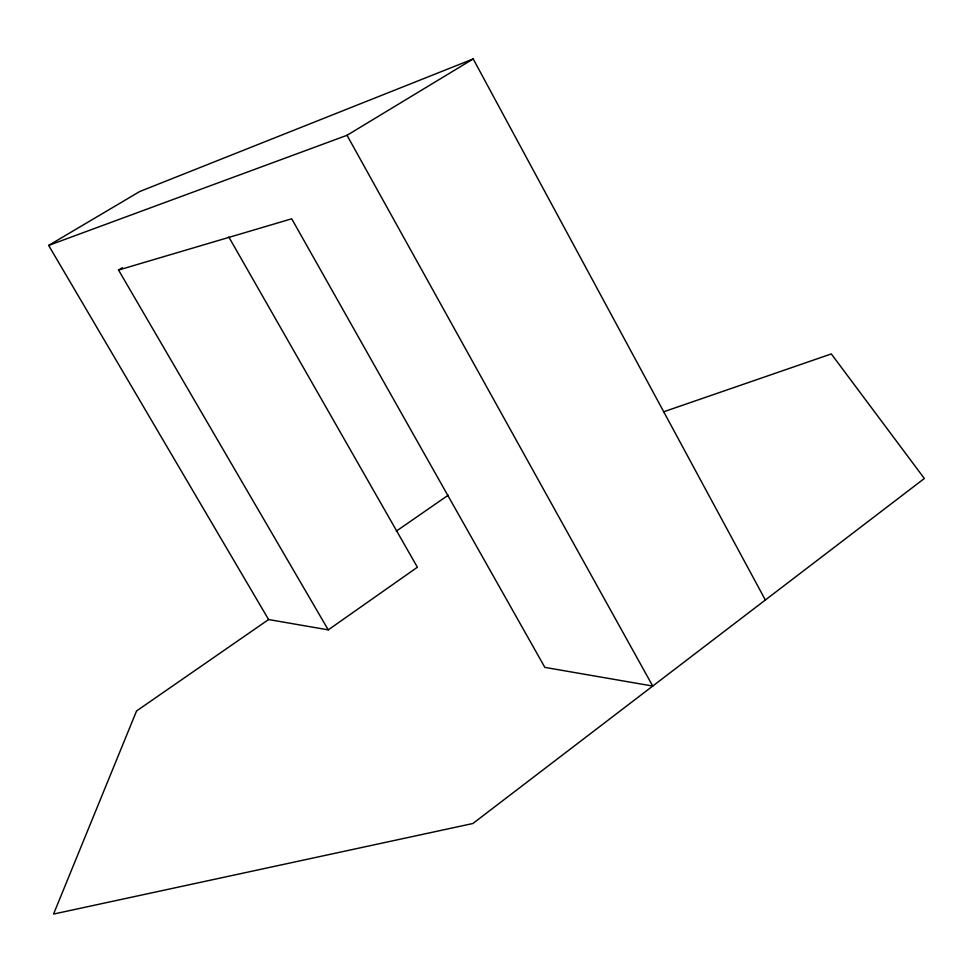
<?xml version="1.0" encoding="UTF-8"?>
<svg xmlns="http://www.w3.org/2000/svg" width="973" height="973" viewBox="0 0 973 973"><rect width="100%" height="100%" fill="white"/><g stroke="black" fill="none" stroke-linecap="round" stroke-linejoin="round"><path stroke-width="1.46" d="M663.525 411.847L831.319 353.929L924.35 478.497L472.878 823.511L53.551 914.061L136.561 710.959L268.597 619.546L328.254 629.872L417.393 567.235L228.825 237.011M396.254 531.173L448.237 495.184M328.254 629.872L118.536 270.044L122.428 267.697M268.597 619.546L48.65 245.415L347.02 135.296L473.206 58.939L765.35 600M48.65 245.415L139.735 191.523L473.206 58.939M118.536 270.044L291.705 218.803L544.856 667.381L652.737 686.062L347.02 135.296"/></g></svg>
